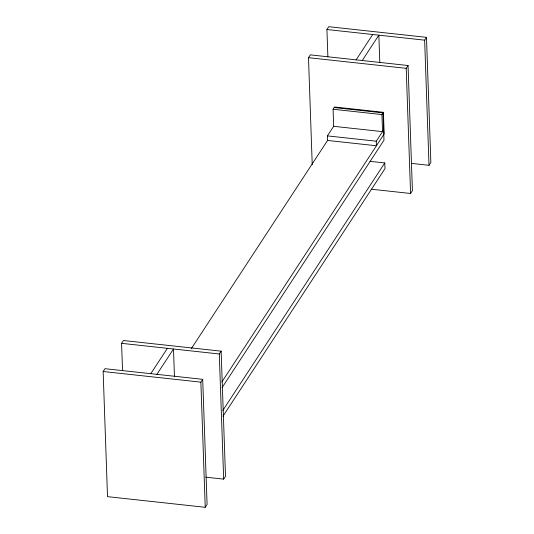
<?xml version="1.0" encoding="UTF-8"?>
<svg xmlns="http://www.w3.org/2000/svg" width="534" height="534" viewBox="0 0 534 534"><rect width="100%" height="100%" fill="white"/><g stroke="black" fill="none" stroke-linecap="round" stroke-linejoin="round"><path stroke-width="0.8" d="M103.142 371.51L104.984 368.694L202.706 379.334L207.079 504.483L205.23 507.3L107.514 496.653L103.142 371.51L200.864 382.15L202.706 379.334M122.533 370.689L121.578 343.335L123.421 340.518L221.136 351.165L225.508 476.315L223.666 479.131L205.67 477.169M312.223 164.599L308.492 57.685L310.334 54.868L408.056 65.515L412.422 190.665L410.579 193.482L371.657 189.243M327.883 56.864L326.921 29.517L328.77 26.7L426.486 37.347L430.858 162.49L429.016 165.306L411.834 163.437M150.795 373.68L167.382 348.328M356.138 59.861L372.732 34.503M156.903 374.347L173.49 348.996L174.444 376.343M362.246 60.522L378.84 35.171L379.794 62.525M191.252 348.755L327.562 140.442L327.402 135.89L333.67 126.311L333.076 109.25L334.551 106.994L383.412 112.314L384.166 133.934L221.877 381.944M223.666 479.131L219.294 353.982L221.136 351.165M410.579 193.482L406.207 68.332L408.056 65.515M429.016 165.306L424.643 40.163L426.486 37.347M333.67 126.311L382.531 131.638L381.937 114.57L383.412 112.314M327.562 140.442L376.423 145.762L376.263 141.216L383.639 129.942M222.017 387.724L383.993 140.182L383.038 112.881L334.184 107.561M222.811 410.479L384.787 162.937L369.989 161.328M222.965 416.233L384.987 168.631L384.787 162.937M326.921 29.517L424.643 40.163M308.492 57.685L406.207 68.332M333.076 109.25L381.937 114.57M327.402 135.89L376.263 141.216M121.578 343.335L219.294 353.982M200.864 382.15L205.23 507.3"/></g></svg>
